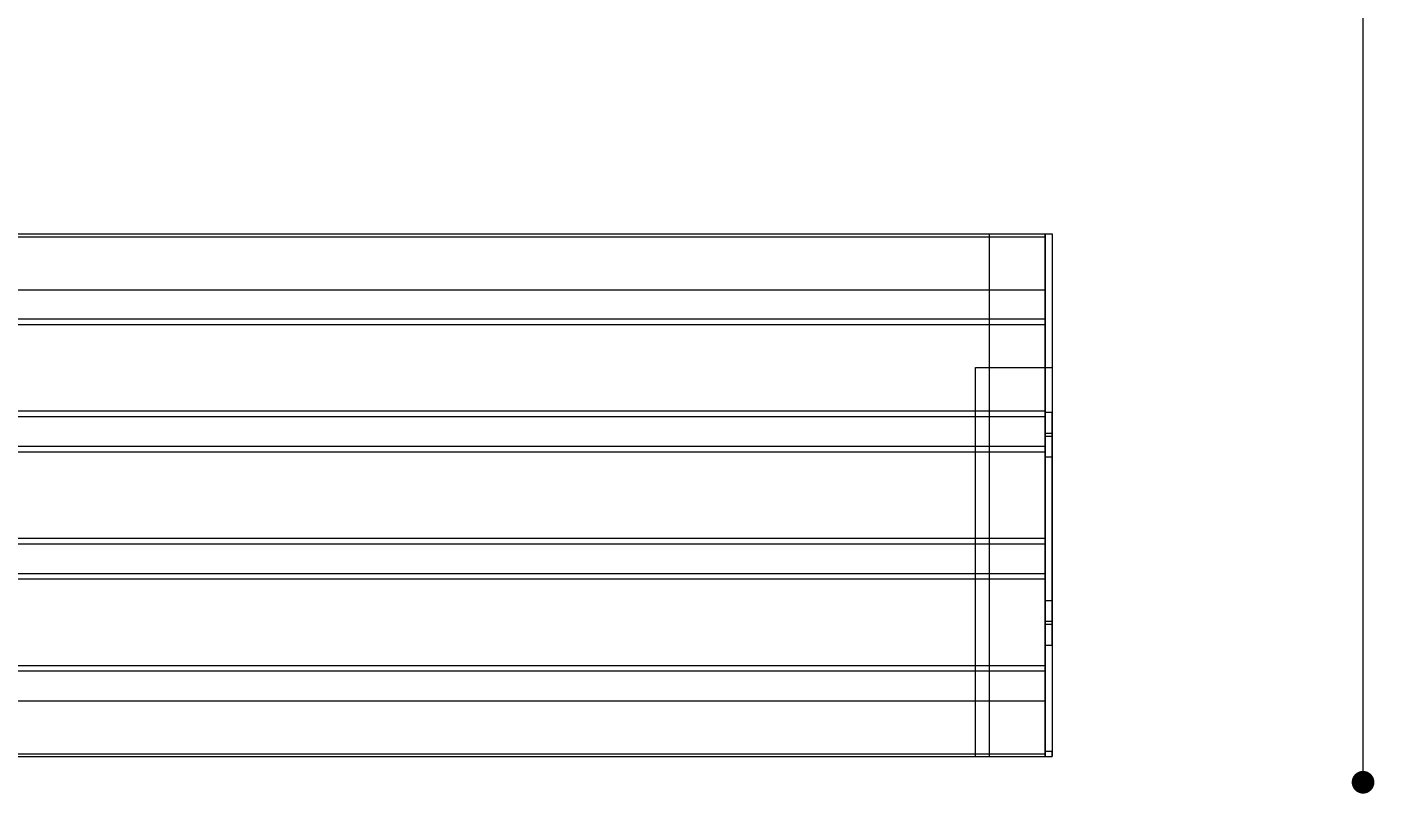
# Model space of a CAD drawing. Header units: millimetres. Extents: x 27531 to 32481, y 14140 to 19587.
# Drawn here: x 28768 to 29733, y 17010 to 17550 of the extents above; entities that cross this region are included whole.
import ezdxf

# ---------------------------------------------------------------- set-up
doc = ezdxf.new("R2010")
doc.units = ezdxf.units.MM
doc.header["$LTSCALE"] = 3
doc.layers.add('Warstwa 1', color=7, linetype='Continuous')
doc.styles.get("Standard").update_dxf_attribs({"font": 'arial.ttf'})
doc.dimstyles.new('MATEUSZ', dxfattribs={"dimtxt": 35, "dimasz": 16, "dimexe": 0.18, "dimexo": 0.0625, "dimgap": 0.09, "dimtad": 0, "dimdec": 0, "dimdsep": 46, "dimtxsty": 'Standard', "dimblk": 'DOT', "dimcen": 0.09, "dimse1": 1, "dimse2": 1, "dimadec": 0, "dimazin": 0, "dimtfac": 1, "dimtdec": 0, "dimtofl": 0, "dimtmove": 0, "dimatfit": 3, "dimfxl": 1, "dimtolj": 1, "dimtzin": 0, "dimlwd": 9, "dimlwe": 9, "dimarcsym": 0})

# ---------------------------------------------------------------- blocks, each defined once
blk = doc.blocks.new('_Dot')
at = {"color": 0, "linetype": 'ByBlock', "lineweight": -2}
blk.add_line((-0.5, 0), (-1, 0), dxfattribs=at)
at = {"color": 0, "linetype": 'ByBlock', "const_width": 0.5}
blk.add_lwpolyline([(-0.25, 0, 1), (0.25, 0, 1)], format="xyb", close=True, dxfattribs=at)
blk = doc.blocks.new('*D30')
at = {"color": 0, "lineweight": 9, "transparency": 16777216}
for p, q in [((29709.87, 18822.4), (29709.87, 17988.47)), ((29709.87, 17034.4), (29709.87, 17887.18))]:
    blk.add_line(p, q, dxfattribs=at)
at = {"layer": 'Defpoints', "color": 0, "transparency": 16777216}
for p in [(29437.32, 18838.4), (29709.87, 18838.4), (29437.32, 17018.4)]:
    blk.add_point(p, dxfattribs=at)
at = {"color": 0, "lineweight": 9, "transparency": 16777216, "xscale": 16, "yscale": 16, "zscale": 16}
for p, rotation in [((29709.87, 18838.4), 90), ((29709.87, 17018.4), 270)]:
    blk.add_blockref('_Dot', p, dxfattribs=dict(at, rotation=rotation))
at = {"color": 0, "transparency": 16777216, "insert": (29709.87, 17937.82), "char_height": 35, "attachment_point": 5, "rotation": 90}
blk.add_mtext('\\A1;1820', dxfattribs=at)
blk = doc.blocks.new('vfds')
at = {"layer": 'Warstwa 1', "color": 7, "lineweight": 18}
for points in [[(-15800.05, 34675.42), (-14228.97, 34675.42)], [(-15800.05, 34673.46), (-14228.97, 34673.46)], [(-14268.25, 34675.42), (-14228.97, 34675.42)], [(-14268.25, 34675.42), (-14228.97, 34675.42)], [(-14268.25, 34675.42), (-14268.25, 34675.42)], [(-14268.25, 34307.2), (-14268.25, 34675.42)], [(-14268.25, 34307.2), (-14268.25, 34675.42)], [(-14228.97, 34307.2), (-14228.97, 34675.42)], [(-14228.97, 34675.42), (-14228.97, 34675.42)], [(-14228.97, 34307.2), (-14228.97, 34675.42)], [(-14228.97, 34675.42), (-14224.06, 34675.42)], [(-14228.97, 34675.42), (-14228.97, 34311.13)], [(-14228.97, 34675.42), (-14228.97, 34581.24)], [(-14228.97, 34675.42), (-14224.06, 34675.42)], [(-14228.97, 34675.42), (-14228.97, 34675.42)], [(-14228.97, 34636.15), (-14228.97, 34675.42)], [(-14228.97, 34675.42), (-14228.97, 34675.42)], [(-14228.97, 34673.46), (-14228.97, 34675.42)], [(-14228.97, 34673.46), (-14228.97, 34636.15)], [(-14224.06, 34675.42), (-14224.06, 34311.13)], [(-14224.06, 34675.42), (-14224.06, 34675.42)], [(-14224.06, 34675.42), (-14224.06, 34581.24)], [(-14228.97, 34636.15), (-14228.97, 34636.15)], [(-14228.97, 34615.28), (-15800.05, 34615.28)], [(-14228.97, 34611.35), (-15800.05, 34611.35)], [(-14228.97, 34615.28), (-14228.97, 34546.55)], [(-14228.97, 34611.35), (-14228.97, 34615.28)], [(-14228.97, 34615.28), (-14228.97, 34615.28)], [(-14228.97, 34550.47), (-14228.97, 34611.35)], [(-14278.07, 34581.26), (-14228.97, 34581.26)], [(-14278.07, 34307.2), (-14278.07, 34581.26)], [(-14278.07, 34581.26), (-14228.97, 34581.26)], [(-14278.07, 34307.2), (-14278.07, 34581.26)], [(-14278.07, 34581.26), (-14278.07, 34581.26)], [(-14228.97, 34307.2), (-14228.97, 34581.26)], [(-14228.97, 34307.2), (-14228.97, 34581.26)], [(-14228.97, 34581.26), (-14228.97, 34581.26)], [(-14228.97, 34581.24), (-14224.06, 34581.24)], [(-14228.97, 34581.24), (-14228.97, 34307.2)], [(-14224.06, 34581.24), (-14224.06, 34307.2)], [(-14228.97, 34550.47), (-15800.05, 34550.47)], [(-14228.97, 34546.55), (-15800.05, 34546.55)], [(-14228.97, 34546.55), (-14228.97, 34550.47)], [(-14228.97, 34549.8), (-14224.06, 34549.8)], [(-14228.97, 34546.55), (-14228.97, 34546.55)], [(-14228.97, 34417.24), (-14228.97, 34535.07)], [(-14228.97, 34417.24), (-14228.97, 34535.07)], [(-14228.97, 34535.07), (-14224.06, 34535.07)], [(-14228.97, 34535.07), (-14224.06, 34535.07)], [(-14228.97, 34533.05), (-14224.06, 34533.05)], [(-14228.97, 34533.05), (-14224.06, 34533.05)], [(-14224.06, 34417.24), (-14224.06, 34535.07)], [(-14224.06, 34417.24), (-14224.06, 34535.07)], [(-14228.97, 34525.68), (-15800.05, 34525.68)], [(-14228.97, 34525.68), (-14228.97, 34456.95)], [(-14228.97, 34521.75), (-14228.97, 34525.68)], [(-14228.97, 34525.68), (-14228.97, 34525.68)], [(-14228.97, 34521.75), (-15800.05, 34521.75)], [(-14228.97, 34460.87), (-14228.97, 34521.75)], [(-14228.97, 34400.49), (-14228.97, 34518.32)], [(-14228.97, 34400.49), (-14228.97, 34518.32)], [(-14228.97, 34518.32), (-14224.06, 34518.32)], [(-14228.97, 34518.32), (-14224.06, 34518.32)], [(-14228.97, 34400.49), (-14228.97, 34518.32)], [(-14228.97, 34400.49), (-14228.97, 34518.32)], [(-14228.97, 34518.32), (-14224.06, 34518.32)], [(-14228.97, 34518.32), (-14224.06, 34518.32)], [(-14224.06, 34400.49), (-14224.06, 34518.32)], [(-14224.06, 34400.49), (-14224.06, 34518.32)], [(-14224.06, 34400.49), (-14224.06, 34518.32)], [(-14224.06, 34400.49), (-14224.06, 34518.32)], [(-14228.97, 34460.87), (-15800.05, 34460.87)], [(-14228.97, 34456.95), (-15800.05, 34456.95)], [(-14228.97, 34456.95), (-14228.97, 34460.87)], [(-14228.97, 34456.95), (-14228.97, 34456.95)], [(-14228.97, 34436.08), (-15800.05, 34436.08)], [(-14228.97, 34436.08), (-14228.97, 34367.35)], [(-14228.97, 34436.08), (-14228.97, 34436.08)], [(-14228.97, 34432.15), (-14228.97, 34436.08)], [(-14228.97, 34432.15), (-15800.05, 34432.15)], [(-14228.97, 34371.27), (-14228.97, 34432.15)], [(-14228.97, 34417.24), (-14224.06, 34417.24)], [(-14228.97, 34417.24), (-14224.06, 34417.24)], [(-14228.97, 34402.51), (-14224.06, 34402.51)], [(-14228.97, 34400.49), (-14224.06, 34400.49)], [(-14228.97, 34400.49), (-14224.06, 34400.49)], [(-14228.97, 34400.49), (-14224.06, 34400.49)], [(-14228.97, 34400.49), (-14224.06, 34400.49)], [(-14228.97, 34385.76), (-14224.06, 34385.76)], [(-14228.97, 34385.76), (-14224.06, 34385.76)], [(-14228.97, 34371.27), (-15800.05, 34371.27)], [(-14228.97, 34367.35), (-15800.05, 34367.35)], [(-14228.97, 34367.35), (-14228.97, 34367.35)], [(-14228.97, 34343.4), (-14228.97, 34364.27)], [(-14228.97, 34346.48), (-14228.97, 34309.17)], [(-14228.97, 34346.48), (-14228.97, 34346.48)], [(-14228.97, 34307.2), (-14228.97, 34346.48)], [(-14228.97, 34311.13), (-14224.06, 34311.13)], [(-14228.97, 34311.13), (-14228.97, 34307.2)], [(-14224.06, 34307.2), (-14224.06, 34311.13)], [(-15800.05, 34309.17), (-14228.97, 34309.17)], [(-15800.05, 34307.2), (-14228.97, 34307.2)], [(-14278.07, 34307.2), (-14228.97, 34307.2)], [(-14278.07, 34307.2), (-14228.97, 34307.2)], [(-14278.07, 34307.2), (-14278.07, 34307.2)], [(-14268.25, 34307.2), (-14228.97, 34307.2)], [(-14268.25, 34307.2), (-14228.97, 34307.2)], [(-14268.25, 34307.2), (-14268.25, 34307.2)], [(-14228.97, 34307.2), (-14228.97, 34309.17)], [(-14228.97, 34307.2), (-14228.97, 34307.2)], [(-14228.97, 34307.2), (-14228.97, 34307.2)], [(-14228.97, 34307.2), (-14224.06, 34307.2)], [(-14228.97, 34307.2), (-14224.06, 34307.2)], [(-14228.97, 34307.2), (-14228.97, 34307.2)], [(-14228.97, 34307.2), (-14228.97, 34307.2)], [(-14224.06, 34307.2), (-14224.06, 34307.2)]]:
    blk.add_lwpolyline(points, dxfattribs=at)
for points in [[(-15800.05, 34675.42), (-15276.36, 34675.42), (-14752.66, 34675.42), (-14228.97, 34675.42)], [(-15800.05, 34636.15), (-15276.36, 34636.15), (-14752.66, 34636.15), (-14228.97, 34636.15)], [(-15800.05, 34636.15), (-15276.36, 34636.15), (-14752.66, 34636.15), (-14228.97, 34636.15)], [(-14228.97, 34615.28), (-14752.66, 34615.28), (-15276.36, 34615.28), (-15800.05, 34615.28)], [(-14228.97, 34546.55), (-14752.66, 34546.55), (-15276.36, 34546.55), (-15800.05, 34546.55)], [(-14228.97, 34525.68), (-14752.66, 34525.68), (-15276.36, 34525.68), (-15800.05, 34525.68)], [(-14228.97, 34456.95), (-14752.66, 34456.95), (-15276.36, 34456.95), (-15800.05, 34456.95)], [(-14228.97, 34436.08), (-14752.66, 34436.08), (-15276.36, 34436.08), (-15800.05, 34436.08)], [(-14228.97, 34367.35), (-14752.66, 34367.35), (-15276.36, 34367.35), (-15800.05, 34367.35)], [(-15800.05, 34346.48), (-15276.36, 34346.48), (-14752.66, 34346.48), (-14228.97, 34346.48)], [(-15800.05, 34346.48), (-15276.36, 34346.48), (-14752.66, 34346.48), (-14228.97, 34346.48)], [(-15800.05, 34307.2), (-15276.36, 34307.2), (-14752.66, 34307.2), (-14228.97, 34307.2)]]:
    blk.add_open_spline(points, degree=3, dxfattribs=at)
for points, knots in [([(-14228.97, 34535.07), (-14228.97, 34536.2), (-14228.97, 34537.34), (-14228.97, 34538.44), (-14228.97, 34539.53), (-14228.97, 34540.61), (-14228.97, 34541.61), (-14228.97, 34542.6), (-14228.97, 34543.56), (-14228.97, 34544.42), (-14228.97, 34545.27), (-14228.97, 34546.06), (-14228.97, 34546.73), (-14228.97, 34547.4), (-14228.97, 34547.98), (-14228.97, 34548.44), (-14228.97, 34548.9), (-14228.97, 34549.25), (-14228.97, 34549.48), (-14228.97, 34549.69), (-14228.97, 34549.8), (-14228.97, 34549.8)], [0, 0, 0, 0, 1, 1, 1, 2, 2, 2, 3, 3, 3, 4, 4, 4, 5, 5, 5, 6, 6, 6, 7, 7, 7, 7]), ([(-14228.97, 34549.8), (-14228.97, 34549.8), (-14228.97, 34549.67), (-14228.97, 34549.41), (-14228.97, 34549.15), (-14228.97, 34548.77), (-14228.97, 34548.27), (-14228.97, 34547.77), (-14228.97, 34547.16), (-14228.97, 34546.45), (-14228.97, 34545.74), (-14228.97, 34544.95), (-14228.97, 34544.06), (-14228.97, 34543.19), (-14228.97, 34542.24), (-14228.97, 34541.24), (-14228.97, 34540.24), (-14228.97, 34539.2), (-14228.97, 34538.13), (-14228.97, 34537.12), (-14228.97, 34536.1), (-14228.97, 34535.07)], [0, 0, 0, 0, 1, 1, 1, 2, 2, 2, 3, 3, 3, 4, 4, 4, 5, 5, 5, 6, 6, 6, 7, 7, 7, 7]), ([(-14224.06, 34535.07), (-14224.06, 34536.2), (-14224.06, 34537.34), (-14224.06, 34538.44), (-14224.06, 34539.53), (-14224.06, 34540.61), (-14224.06, 34541.61), (-14224.06, 34542.6), (-14224.06, 34543.56), (-14224.06, 34544.42), (-14224.06, 34545.27), (-14224.06, 34546.06), (-14224.06, 34546.73), (-14224.06, 34547.4), (-14224.06, 34547.98), (-14224.06, 34548.44), (-14224.06, 34548.9), (-14224.06, 34549.25), (-14224.06, 34549.48), (-14224.06, 34549.69), (-14224.06, 34549.8), (-14224.06, 34549.8)], [0, 0, 0, 0, 1, 1, 1, 2, 2, 2, 3, 3, 3, 4, 4, 4, 5, 5, 5, 6, 6, 6, 7, 7, 7, 7]), ([(-14224.06, 34549.8), (-14224.06, 34549.8), (-14224.06, 34549.67), (-14224.06, 34549.41), (-14224.06, 34549.15), (-14224.06, 34548.77), (-14224.06, 34548.27), (-14224.06, 34547.77), (-14224.06, 34547.16), (-14224.06, 34546.45), (-14224.06, 34545.74), (-14224.06, 34544.95), (-14224.06, 34544.06), (-14224.06, 34543.19), (-14224.06, 34542.24), (-14224.06, 34541.24), (-14224.06, 34540.24), (-14224.06, 34539.2), (-14224.06, 34538.13), (-14224.06, 34537.12), (-14224.06, 34536.1), (-14224.06, 34535.07)], [0, 0, 0, 0, 1, 1, 1, 2, 2, 2, 3, 3, 3, 4, 4, 4, 5, 5, 5, 6, 6, 6, 7, 7, 7, 7]), ([(-14228.97, 34518.32), (-14228.97, 34519.45), (-14228.97, 34520.59), (-14228.97, 34521.69), (-14228.97, 34522.78), (-14228.97, 34523.85), (-14228.97, 34524.86), (-14228.97, 34525.85), (-14228.97, 34526.81), (-14228.97, 34527.67), (-14228.97, 34528.52), (-14228.97, 34529.31), (-14228.97, 34529.98), (-14228.97, 34530.65), (-14228.97, 34531.23), (-14228.97, 34531.69), (-14228.97, 34532.15), (-14228.97, 34532.5), (-14228.97, 34532.72), (-14228.97, 34532.94), (-14228.97, 34533.05), (-14228.97, 34533.05)], [0, 0, 0, 0, 1, 1, 1, 2, 2, 2, 3, 3, 3, 4, 4, 4, 5, 5, 5, 6, 6, 6, 7, 7, 7, 7]), ([(-14228.97, 34533.05), (-14228.97, 34533.05), (-14228.97, 34532.91), (-14228.97, 34532.65), (-14228.97, 34532.4), (-14228.97, 34532.01), (-14228.97, 34531.51), (-14228.97, 34531.02), (-14228.97, 34530.41), (-14228.97, 34529.7), (-14228.97, 34528.99), (-14228.97, 34528.19), (-14228.97, 34527.31), (-14228.97, 34526.44), (-14228.97, 34525.49), (-14228.97, 34524.49), (-14228.97, 34523.49), (-14228.97, 34522.45), (-14228.97, 34521.37), (-14228.97, 34520.37), (-14228.97, 34519.34), (-14228.97, 34518.32)], [0, 0, 0, 0, 1, 1, 1, 2, 2, 2, 3, 3, 3, 4, 4, 4, 5, 5, 5, 6, 6, 6, 7, 7, 7, 7]), ([(-14228.97, 34518.32), (-14228.97, 34519.45), (-14228.97, 34520.59), (-14228.97, 34521.69), (-14228.97, 34522.78), (-14228.97, 34523.85), (-14228.97, 34524.86), (-14228.97, 34525.85), (-14228.97, 34526.81), (-14228.97, 34527.67), (-14228.97, 34528.52), (-14228.97, 34529.31), (-14228.97, 34529.98), (-14228.97, 34530.65), (-14228.97, 34531.23), (-14228.97, 34531.69), (-14228.97, 34532.15), (-14228.97, 34532.5), (-14228.97, 34532.72), (-14228.97, 34532.94), (-14228.97, 34533.05), (-14228.97, 34533.05)], [0, 0, 0, 0, 1, 1, 1, 2, 2, 2, 3, 3, 3, 4, 4, 4, 5, 5, 5, 6, 6, 6, 7, 7, 7, 7]), ([(-14228.97, 34533.05), (-14228.97, 34533.05), (-14228.97, 34532.91), (-14228.97, 34532.65), (-14228.97, 34532.4), (-14228.97, 34532.01), (-14228.97, 34531.51), (-14228.97, 34531.02), (-14228.97, 34530.41), (-14228.97, 34529.7), (-14228.97, 34528.99), (-14228.97, 34528.19), (-14228.97, 34527.31), (-14228.97, 34526.44), (-14228.97, 34525.49), (-14228.97, 34524.49), (-14228.97, 34523.49), (-14228.97, 34522.45), (-14228.97, 34521.37), (-14228.97, 34520.37), (-14228.97, 34519.34), (-14228.97, 34518.32)], [0, 0, 0, 0, 1, 1, 1, 2, 2, 2, 3, 3, 3, 4, 4, 4, 5, 5, 5, 6, 6, 6, 7, 7, 7, 7]), ([(-14224.06, 34518.32), (-14224.06, 34519.45), (-14224.06, 34520.59), (-14224.06, 34521.69), (-14224.06, 34522.78), (-14224.06, 34523.85), (-14224.06, 34524.86), (-14224.06, 34525.85), (-14224.06, 34526.81), (-14224.06, 34527.67), (-14224.06, 34528.52), (-14224.06, 34529.31), (-14224.06, 34529.98), (-14224.06, 34530.65), (-14224.06, 34531.23), (-14224.06, 34531.69), (-14224.06, 34532.15), (-14224.06, 34532.5), (-14224.06, 34532.72), (-14224.06, 34532.94), (-14224.06, 34533.05), (-14224.06, 34533.05)], [0, 0, 0, 0, 1, 1, 1, 2, 2, 2, 3, 3, 3, 4, 4, 4, 5, 5, 5, 6, 6, 6, 7, 7, 7, 7]), ([(-14224.06, 34533.05), (-14224.06, 34533.05), (-14224.06, 34532.91), (-14224.06, 34532.65), (-14224.06, 34532.4), (-14224.06, 34532.01), (-14224.06, 34531.51), (-14224.06, 34531.02), (-14224.06, 34530.41), (-14224.06, 34529.7), (-14224.06, 34528.99), (-14224.06, 34528.19), (-14224.06, 34527.31), (-14224.06, 34526.44), (-14224.06, 34525.49), (-14224.06, 34524.49), (-14224.06, 34523.49), (-14224.06, 34522.45), (-14224.06, 34521.37), (-14224.06, 34520.37), (-14224.06, 34519.34), (-14224.06, 34518.32)], [0, 0, 0, 0, 1, 1, 1, 2, 2, 2, 3, 3, 3, 4, 4, 4, 5, 5, 5, 6, 6, 6, 7, 7, 7, 7]), ([(-14224.06, 34518.32), (-14224.06, 34519.45), (-14224.06, 34520.59), (-14224.06, 34521.69), (-14224.06, 34522.78), (-14224.06, 34523.85), (-14224.06, 34524.86), (-14224.06, 34525.85), (-14224.06, 34526.81), (-14224.06, 34527.67), (-14224.06, 34528.52), (-14224.06, 34529.31), (-14224.06, 34529.98), (-14224.06, 34530.65), (-14224.06, 34531.23), (-14224.06, 34531.69), (-14224.06, 34532.15), (-14224.06, 34532.5), (-14224.06, 34532.72), (-14224.06, 34532.94), (-14224.06, 34533.05), (-14224.06, 34533.05)], [0, 0, 0, 0, 1, 1, 1, 2, 2, 2, 3, 3, 3, 4, 4, 4, 5, 5, 5, 6, 6, 6, 7, 7, 7, 7]), ([(-14224.06, 34533.05), (-14224.06, 34533.05), (-14224.06, 34532.91), (-14224.06, 34532.65), (-14224.06, 34532.4), (-14224.06, 34532.01), (-14224.06, 34531.51), (-14224.06, 34531.02), (-14224.06, 34530.41), (-14224.06, 34529.7), (-14224.06, 34528.99), (-14224.06, 34528.19), (-14224.06, 34527.31), (-14224.06, 34526.44), (-14224.06, 34525.49), (-14224.06, 34524.49), (-14224.06, 34523.49), (-14224.06, 34522.45), (-14224.06, 34521.37), (-14224.06, 34520.37), (-14224.06, 34519.34), (-14224.06, 34518.32)], [0, 0, 0, 0, 1, 1, 1, 2, 2, 2, 3, 3, 3, 4, 4, 4, 5, 5, 5, 6, 6, 6, 7, 7, 7, 7]), ([(-14228.97, 34402.51), (-14228.97, 34402.51), (-14228.97, 34402.64), (-14228.97, 34402.9), (-14228.97, 34403.16), (-14228.97, 34403.54), (-14228.97, 34404.04), (-14228.97, 34404.54), (-14228.97, 34405.15), (-14228.97, 34405.86), (-14228.97, 34406.56), (-14228.97, 34407.36), (-14228.97, 34408.24), (-14228.97, 34409.12), (-14228.97, 34410.06), (-14228.97, 34411.07), (-14228.97, 34412.06), (-14228.97, 34413.11), (-14228.97, 34414.18), (-14228.97, 34415.19), (-14228.97, 34416.21), (-14228.97, 34417.24)], [0, 0, 0, 0, 1, 1, 1, 2, 2, 2, 3, 3, 3, 4, 4, 4, 5, 5, 5, 6, 6, 6, 7, 7, 7, 7]), ([(-14228.97, 34417.24), (-14228.97, 34416.11), (-14228.97, 34414.97), (-14228.97, 34413.87), (-14228.97, 34412.78), (-14228.97, 34411.7), (-14228.97, 34410.7), (-14228.97, 34409.7), (-14228.97, 34408.75), (-14228.97, 34407.89), (-14228.97, 34407.04), (-14228.97, 34406.25), (-14228.97, 34405.58), (-14228.97, 34404.91), (-14228.97, 34404.32), (-14228.97, 34403.86), (-14228.97, 34403.41), (-14228.97, 34403.06), (-14228.97, 34402.83), (-14228.97, 34402.62), (-14228.97, 34402.51), (-14228.97, 34402.51)], [0, 0, 0, 0, 1, 1, 1, 2, 2, 2, 3, 3, 3, 4, 4, 4, 5, 5, 5, 6, 6, 6, 7, 7, 7, 7]), ([(-14224.06, 34402.51), (-14224.06, 34402.51), (-14224.06, 34402.64), (-14224.06, 34402.9), (-14224.06, 34403.16), (-14224.06, 34403.54), (-14224.06, 34404.04), (-14224.06, 34404.54), (-14224.06, 34405.15), (-14224.06, 34405.86), (-14224.06, 34406.56), (-14224.06, 34407.36), (-14224.06, 34408.24), (-14224.06, 34409.12), (-14224.06, 34410.06), (-14224.06, 34411.07), (-14224.06, 34412.06), (-14224.06, 34413.11), (-14224.06, 34414.18), (-14224.06, 34415.19), (-14224.06, 34416.21), (-14224.06, 34417.24)], [0, 0, 0, 0, 1, 1, 1, 2, 2, 2, 3, 3, 3, 4, 4, 4, 5, 5, 5, 6, 6, 6, 7, 7, 7, 7]), ([(-14224.06, 34417.24), (-14224.06, 34416.11), (-14224.06, 34414.97), (-14224.06, 34413.87), (-14224.06, 34412.78), (-14224.06, 34411.7), (-14224.06, 34410.7), (-14224.06, 34409.7), (-14224.06, 34408.75), (-14224.06, 34407.89), (-14224.06, 34407.04), (-14224.06, 34406.25), (-14224.06, 34405.58), (-14224.06, 34404.91), (-14224.06, 34404.32), (-14224.06, 34403.86), (-14224.06, 34403.41), (-14224.06, 34403.06), (-14224.06, 34402.83), (-14224.06, 34402.62), (-14224.06, 34402.51), (-14224.06, 34402.51)], [0, 0, 0, 0, 1, 1, 1, 2, 2, 2, 3, 3, 3, 4, 4, 4, 5, 5, 5, 6, 6, 6, 7, 7, 7, 7]), ([(-14228.97, 34385.76), (-14228.97, 34385.76), (-14228.97, 34385.89), (-14228.97, 34386.15), (-14228.97, 34386.41), (-14228.97, 34386.79), (-14228.97, 34387.29), (-14228.97, 34387.79), (-14228.97, 34388.39), (-14228.97, 34389.1), (-14228.97, 34389.81), (-14228.97, 34390.61), (-14228.97, 34391.49), (-14228.97, 34392.37), (-14228.97, 34393.31), (-14228.97, 34394.31), (-14228.97, 34395.31), (-14228.97, 34396.36), (-14228.97, 34397.43), (-14228.97, 34398.43), (-14228.97, 34399.46), (-14228.97, 34400.49)], [0, 0, 0, 0, 1, 1, 1, 2, 2, 2, 3, 3, 3, 4, 4, 4, 5, 5, 5, 6, 6, 6, 7, 7, 7, 7]), ([(-14228.97, 34400.49), (-14228.97, 34399.35), (-14228.97, 34398.22), (-14228.97, 34397.11), (-14228.97, 34396.02), (-14228.97, 34394.95), (-14228.97, 34393.95), (-14228.97, 34392.95), (-14228.97, 34391.99), (-14228.97, 34391.14), (-14228.97, 34390.28), (-14228.97, 34389.5), (-14228.97, 34388.82), (-14228.97, 34388.15), (-14228.97, 34387.57), (-14228.97, 34387.11), (-14228.97, 34386.66), (-14228.97, 34386.3), (-14228.97, 34386.08), (-14228.97, 34385.87), (-14228.97, 34385.76), (-14228.97, 34385.76)], [0, 0, 0, 0, 1, 1, 1, 2, 2, 2, 3, 3, 3, 4, 4, 4, 5, 5, 5, 6, 6, 6, 7, 7, 7, 7]), ([(-14228.97, 34385.76), (-14228.97, 34385.76), (-14228.97, 34385.89), (-14228.97, 34386.15), (-14228.97, 34386.41), (-14228.97, 34386.79), (-14228.97, 34387.29), (-14228.97, 34387.79), (-14228.97, 34388.39), (-14228.97, 34389.1), (-14228.97, 34389.81), (-14228.97, 34390.61), (-14228.97, 34391.49), (-14228.97, 34392.37), (-14228.97, 34393.31), (-14228.97, 34394.31), (-14228.97, 34395.31), (-14228.97, 34396.36), (-14228.97, 34397.43), (-14228.97, 34398.43), (-14228.97, 34399.46), (-14228.97, 34400.49)], [0, 0, 0, 0, 1, 1, 1, 2, 2, 2, 3, 3, 3, 4, 4, 4, 5, 5, 5, 6, 6, 6, 7, 7, 7, 7]), ([(-14228.97, 34400.49), (-14228.97, 34399.35), (-14228.97, 34398.22), (-14228.97, 34397.11), (-14228.97, 34396.02), (-14228.97, 34394.95), (-14228.97, 34393.95), (-14228.97, 34392.95), (-14228.97, 34391.99), (-14228.97, 34391.14), (-14228.97, 34390.28), (-14228.97, 34389.5), (-14228.97, 34388.82), (-14228.97, 34388.15), (-14228.97, 34387.57), (-14228.97, 34387.11), (-14228.97, 34386.66), (-14228.97, 34386.3), (-14228.97, 34386.08), (-14228.97, 34385.87), (-14228.97, 34385.76), (-14228.97, 34385.76)], [0, 0, 0, 0, 1, 1, 1, 2, 2, 2, 3, 3, 3, 4, 4, 4, 5, 5, 5, 6, 6, 6, 7, 7, 7, 7]), ([(-14224.06, 34385.76), (-14224.06, 34385.76), (-14224.06, 34385.89), (-14224.06, 34386.15), (-14224.06, 34386.41), (-14224.06, 34386.79), (-14224.06, 34387.29), (-14224.06, 34387.79), (-14224.06, 34388.39), (-14224.06, 34389.1), (-14224.06, 34389.81), (-14224.06, 34390.61), (-14224.06, 34391.49), (-14224.06, 34392.37), (-14224.06, 34393.31), (-14224.06, 34394.31), (-14224.06, 34395.31), (-14224.06, 34396.36), (-14224.06, 34397.43), (-14224.06, 34398.43), (-14224.06, 34399.46), (-14224.06, 34400.49)], [0, 0, 0, 0, 1, 1, 1, 2, 2, 2, 3, 3, 3, 4, 4, 4, 5, 5, 5, 6, 6, 6, 7, 7, 7, 7]), ([(-14224.06, 34400.49), (-14224.06, 34399.35), (-14224.06, 34398.22), (-14224.06, 34397.11), (-14224.06, 34396.02), (-14224.06, 34394.95), (-14224.06, 34393.95), (-14224.06, 34392.95), (-14224.06, 34391.99), (-14224.06, 34391.14), (-14224.06, 34390.28), (-14224.06, 34389.5), (-14224.06, 34388.82), (-14224.06, 34388.15), (-14224.06, 34387.57), (-14224.06, 34387.11), (-14224.06, 34386.66), (-14224.06, 34386.3), (-14224.06, 34386.08), (-14224.06, 34385.87), (-14224.06, 34385.76), (-14224.06, 34385.76)], [0, 0, 0, 0, 1, 1, 1, 2, 2, 2, 3, 3, 3, 4, 4, 4, 5, 5, 5, 6, 6, 6, 7, 7, 7, 7]), ([(-14224.06, 34385.76), (-14224.06, 34385.76), (-14224.06, 34385.89), (-14224.06, 34386.15), (-14224.06, 34386.41), (-14224.06, 34386.79), (-14224.06, 34387.29), (-14224.06, 34387.79), (-14224.06, 34388.39), (-14224.06, 34389.1), (-14224.06, 34389.81), (-14224.06, 34390.61), (-14224.06, 34391.49), (-14224.06, 34392.37), (-14224.06, 34393.31), (-14224.06, 34394.31), (-14224.06, 34395.31), (-14224.06, 34396.36), (-14224.06, 34397.43), (-14224.06, 34398.43), (-14224.06, 34399.46), (-14224.06, 34400.49)], [0, 0, 0, 0, 1, 1, 1, 2, 2, 2, 3, 3, 3, 4, 4, 4, 5, 5, 5, 6, 6, 6, 7, 7, 7, 7]), ([(-14224.06, 34400.49), (-14224.06, 34399.35), (-14224.06, 34398.22), (-14224.06, 34397.11), (-14224.06, 34396.02), (-14224.06, 34394.95), (-14224.06, 34393.95), (-14224.06, 34392.95), (-14224.06, 34391.99), (-14224.06, 34391.14), (-14224.06, 34390.28), (-14224.06, 34389.5), (-14224.06, 34388.82), (-14224.06, 34388.15), (-14224.06, 34387.57), (-14224.06, 34387.11), (-14224.06, 34386.66), (-14224.06, 34386.3), (-14224.06, 34386.08), (-14224.06, 34385.87), (-14224.06, 34385.76), (-14224.06, 34385.76)], [0, 0, 0, 0, 1, 1, 1, 2, 2, 2, 3, 3, 3, 4, 4, 4, 5, 5, 5, 6, 6, 6, 7, 7, 7, 7]), ([(-14228.97, 34367.35), (-14228.97, 34367.35), (-14228.97, 34367.45), (-14228.97, 34367.61), (-14228.97, 34367.78), (-14228.97, 34368.05), (-14228.97, 34368.36), (-14228.97, 34368.68), (-14228.97, 34369.05), (-14228.97, 34369.47), (-14228.97, 34369.9), (-14228.97, 34370.31), (-14228.97, 34370.79), (-14228.97, 34370.95), (-14228.97, 34371.11), (-14228.97, 34371.27)], [0, 0, 0, 0, 1, 1, 1, 2, 2, 2, 3, 3, 3, 4, 4, 4, 5, 5, 5, 5])]:
    blk.add_open_spline(points, degree=3, knots=knots, dxfattribs=at)

msp = doc.modelspace()

# ---------------------------------------------------------------- block references
msp.add_blockref('vfds', (43714.81, -17270.73))

# ---------------------------------------------------------------- dimensions: what is measured, and where the dimension line sits
dim = msp.add_linear_dim(base=(29709.87, 18838.4), p1=(29437.32, 17018.4), p2=(29437.32, 18838.4), angle=90, dimstyle='MATEUSZ')
dim.commit()
dim.dimension.update_dxf_attribs({"geometry": '*D30', "text_midpoint": (29709.87, 17937.82), "dimtype": 160})

doc.saveas('drawing.dxf')
